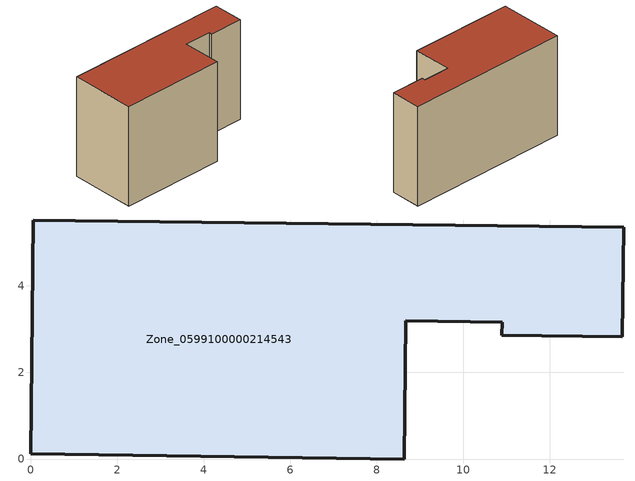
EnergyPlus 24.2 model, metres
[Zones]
Zone_0599100000214543
 floor ground (C_G): 13.71,5.35 13.67,2.82 10.89,2.86 10.9,3.16 8.67,3.19 8.63,0 0,0.12 0.07,5.52 z0
 wall outside (C_F): 0.07,5.52 0,0.12 8.63,0 8.67,3.19 10.9,3.16 10.89,2.86 13.67,2.82 13.71,5.35 0.07,5.52 z0:8.38
 roof outside (C_R): 13.71,5.35 0.07,5.52 0,0.12 8.63,0 8.67,3.19 10.9,3.16 10.89,2.86 13.67,2.82 z8.38
[BUILDING]
Pand.0599100000214543: North Axis=0; Terrain=City; Loads Convergence Tolerance Value=0.04; Temperature Convergence Tolerance Value=0.4; Solar Distribution=FullExterior; Maximum Number of Warmup Days=25; Minimum Number of Warmup Days=1
[Site:Location]
Rotterdam.The.Hague.AP_ZH_NLD Design_Conditions: Latitude=51.96; Longitude=4.45; Time Zone=1; Elevation=-4.5
[SITE:GROUNDTEMPERATURE:BUILDINGSURFACE]
18, 18, 18, 18, 18, 18, 18, 18, 18, 18, 18, 18
[MATERIAL] Thermal Absorptance=0.9; Solar Absorptance=0.7; Visible Absorptance=0.7
Name | Roughness | Thickness | Conductivity | Density | Specific Heat
G.TI.1975-1991 | MediumSmooth | 0.15 | 0.288461 | 540 | 1210
F.TI.1975-1991 | Rough | 0.3 | 0.230769 | 1920 | 840
R.TI.1975-1991 | MediumRough | 0.2 | 0.153846 | 1500 | 1000
[CONSTRUCTION]
C_G: G.TI.1975-1991
C_F: F.TI.1975-1991
C_R: R.TI.1975-1991
[ZONE]
Zone_0599100000214543: Type=1; Multiplier=1; Ceiling Height=Autocalculate; Volume=Autocalculate; Floor Area=autocalculate; Part of Total Floor Area=Yes
[ZONEINFILTRATION:DESIGNFLOWRATE]
Infil_Zone_0599100000214543: Zone or ZoneList or Space or SpaceList=Zone_0599100000214543; Schedule=AlwaysOn; Design Flow Rate Calculation Method=Flow/Area; Flow Rate per Floor Area=0.003; Constant Term Coefficient=1; Temperature Term Coefficient=0; Velocity Term Coefficient=0; Velocity Squared Term Coefficient=0
[HVACTEMPLATE:ZONE:IDEALLOADSAIRSYSTEM]
Zone_0599100000214543: Maximum Heating Supply Air Temperature=50; Minimum Cooling Supply Air Temperature=13; Maximum Heating Supply Air Humidity Ratio=0.0156; Minimum Cooling Supply Air Humidity Ratio=0.0077; Heating Limit=NoLimit; Cooling Limit=NoLimit; Dehumidification Control Type=ConstantSensibleHeatRatio; Cooling Sensible Heat Ratio=0.7; Dehumidification Setpoint=60; Humidification Control Type=None; Humidification Setpoint=30; Outdoor Air Method=None; Outdoor Air Flow Rate per Person=0.00944; Outdoor Air Flow Rate per Zone Floor Area=0; Outdoor Air Flow Rate per Zone=0; Demand Controlled Ventilation Type=None; Outdoor Air Economizer Type=NoEconomizer; Heat Recovery Type=None; Sensible Heat Recovery Effectiveness=0.7; Latent Heat Recovery Effectiveness=0.65
[ZONECONTROL:THERMOSTAT]
ThermostatControl_Zone_0599100000214543: Zone or ZoneList=Zone_0599100000214543; Control Type Schedule=DualSetpointControlType; Control 1=Thermostat_Zone_0599100000214543; Temperature Difference Between Cutout And Setpoint=0
[THERMOSTATSETPOINT:DUALSETPOINT]
Thermostat_Zone_0599100000214543: Heating Setpoint Temperature Schedule=HeatingSetpoint_Zone_0599100000214543; Cooling Setpoint Temperature Schedule=CoolingSetpoint_Zone_0599100000214543
[SCHEDULE:COMPACT]
HeatingSetpoint_Zone_0599100000214543: Through: 12/31, For: AllDays, Until: 24:00, 21
CoolingSetpoint_Zone_0599100000214543: Through: 12/31, For: AllDays, Until: 24:00, 24
DualSetpointControlType: Through: 12/31, For: AllDays, Until: 24:00, 4
AlwaysOn: Through: 12/31, For: AllDays, Until: 24:00, 1
